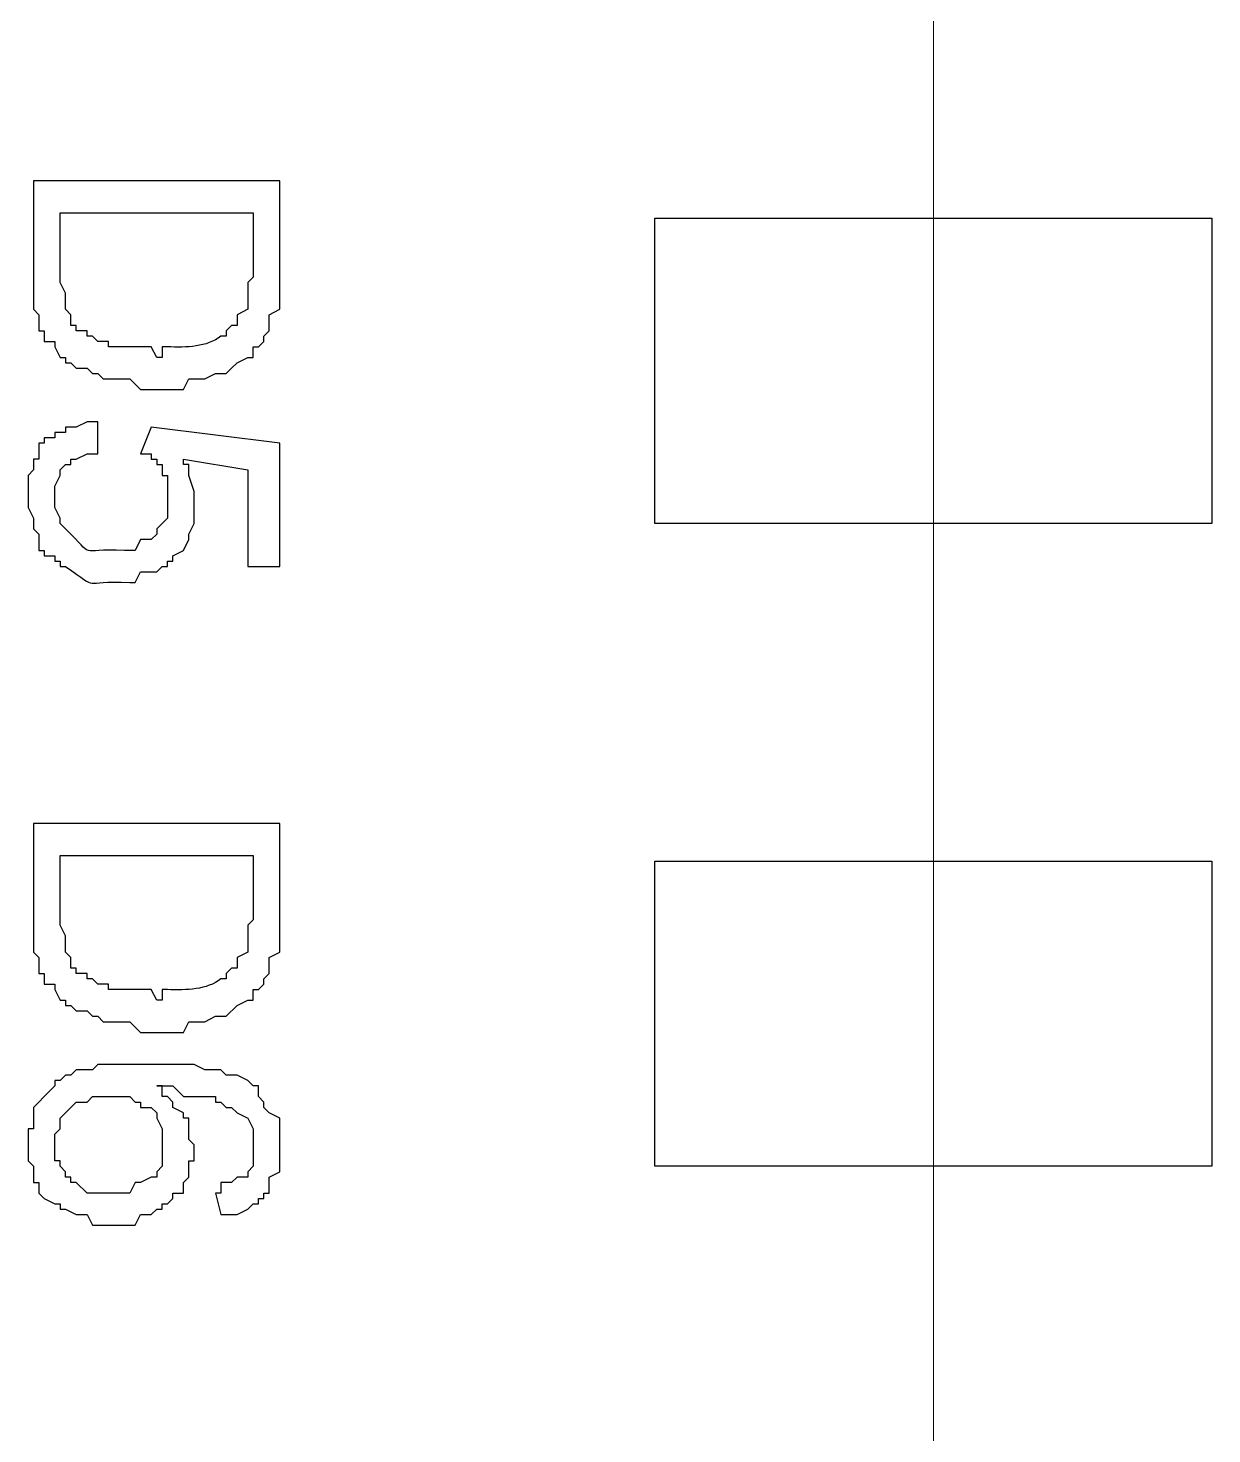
# Model space of a CAD drawing. Header units: millimetres. Extents: x -3 to 153, y 27 to 116.
# Drawn here: x 47.9 to 52.57, y 79.25 to 84.81 of the extents above; entities that cross this region are included whole.
import ezdxf

# ---------------------------------------------------------------- set-up
doc = ezdxf.new("R2010")
doc.units = ezdxf.units.MM
doc.header["$MEASUREMENT"] = 0
doc.layers.add('layer 1', color=7, linetype='Continuous')

msp = doc.modelspace()

# ---------------------------------------------------------------- linework, layer by layer
at = {"layer": 'layer 1', "color": 0, "lineweight": 20}
msp.add_open_spline([(51.4728, 46.6325), (51.4728, 46.6325), (51.4728, 87.2514), (51.4728, 87.2514)], degree=3, dxfattribs=at)
at = {"layer": 'layer 1', "color": 0}
for points, knots in [([(47.9168, 84.2034), (47.9168, 84.2034), (48.8904, 84.2034), (48.8904, 84.2034), (48.8904, 84.2034), (48.8904, 84.2034), (48.8904, 83.8647), (48.8904, 83.8647), (48.8904, 83.8647), (48.8904, 83.8153), (48.8904, 83.7659), (48.8904, 83.7165), (48.8904, 83.7165), (48.8904, 83.7165), (48.8904, 83.6954), (48.8904, 83.6954), (48.8904, 83.6954), (48.8904, 83.6954), (48.8481, 83.6742), (48.8481, 83.6742), (48.8481, 83.6742), (48.8481, 83.6742), (48.8481, 83.6107), (48.8481, 83.6107), (48.8481, 83.6107), (48.8481, 83.6107), (48.8269, 83.5895), (48.8269, 83.5895), (48.8269, 83.5895), (48.8269, 83.5895), (48.8269, 83.5684), (48.8269, 83.5684), (48.8269, 83.5684), (48.8269, 83.5684), (48.8058, 83.5472), (48.8058, 83.5472), (48.8058, 83.5472), (48.8058, 83.5472), (48.7846, 83.5472), (48.7846, 83.5472), (48.7846, 83.5472), (48.7846, 83.5472), (48.7846, 83.5049), (48.7846, 83.5049), (48.7846, 83.5049), (48.7846, 83.5049), (48.7634, 83.5049), (48.7634, 83.5049), (48.7634, 83.5049), (48.7634, 83.5049), (48.7211, 83.4837), (48.7211, 83.4837), (48.7211, 83.4837), (48.7211, 83.4837), (48.6999, 83.4625), (48.6999, 83.4625), (48.6999, 83.4625), (48.6999, 83.4625), (48.6788, 83.4414), (48.6788, 83.4414), (48.6788, 83.4414), (48.6788, 83.4414), (48.6364, 83.4414), (48.6364, 83.4414), (48.6364, 83.4414), (48.6364, 83.4414), (48.5941, 83.4202), (48.5941, 83.4202), (48.5941, 83.4202), (48.5941, 83.4202), (48.5306, 83.4202), (48.5306, 83.4202), (48.5306, 83.4202), (48.5306, 83.4202), (48.5094, 83.3779), (48.5094, 83.3779), (48.5094, 83.3779), (48.5094, 83.3779), (48.3401, 83.3779), (48.3401, 83.3779), (48.3401, 83.3779), (48.3401, 83.3779), (48.2978, 83.4202), (48.2978, 83.4202), (48.2978, 83.4202), (48.2978, 83.4202), (48.1919, 83.4202), (48.1919, 83.4202), (48.1919, 83.4202), (48.1919, 83.4202), (48.1708, 83.4414), (48.1708, 83.4414), (48.1708, 83.4414), (48.1708, 83.4414), (48.1496, 83.4414), (48.1496, 83.4414), (48.1496, 83.4414), (48.1496, 83.4414), (48.1284, 83.4625), (48.1284, 83.4625), (48.1284, 83.4625), (48.1284, 83.4625), (48.0861, 83.4625), (48.0861, 83.4625), (48.0861, 83.4625), (48.0861, 83.4625), (48.0649, 83.4837), (48.0649, 83.4837), (48.0649, 83.4837), (48.0649, 83.4837), (48.0438, 83.4837), (48.0438, 83.4837), (48.0438, 83.4837), (48.0438, 83.4837), (48.0438, 83.5049), (48.0438, 83.5049), (48.0438, 83.5049), (48.0438, 83.5049), (48.0226, 83.5049), (48.0226, 83.5049), (48.0226, 83.5049), (48.0226, 83.5049), (48.0014, 83.5472), (48.0014, 83.5472), (48.0014, 83.5472), (48.0014, 83.5472), (48.0014, 83.5684), (48.0014, 83.5684), (48.0014, 83.5684), (48.0014, 83.5684), (47.9591, 83.5684), (47.9591, 83.5684), (47.9591, 83.5684), (47.9591, 83.5684), (47.9591, 83.6107), (47.9591, 83.6107), (47.9591, 83.6107), (47.9591, 83.6107), (47.9379, 83.6107), (47.9379, 83.6107), (47.9379, 83.6107), (47.9379, 83.6107), (47.9379, 83.6742), (47.9379, 83.6742), (47.9379, 83.6742), (47.9379, 83.6742), (47.9168, 83.6954), (47.9168, 83.6954), (47.9168, 83.6954), (47.9168, 83.6954), (47.9168, 83.8435), (47.9168, 83.8435), (47.9168, 83.8435), (47.9168, 83.8435), (47.9168, 84.2034), (47.9168, 84.2034)], [0, 0, 0, 0, 0.025, 0.025, 0.025, 0.025, 0.05, 0.05, 0.05, 0.05, 0.075, 0.075, 0.075, 0.075, 0.1, 0.1, 0.1, 0.1, 0.125, 0.125, 0.125, 0.125, 0.15, 0.15, 0.15, 0.15, 0.175, 0.175, 0.175, 0.175, 0.2, 0.2, 0.2, 0.2, 0.225, 0.225, 0.225, 0.225, 0.25, 0.25, 0.25, 0.25, 0.275, 0.275, 0.275, 0.275, 0.3, 0.3, 0.3, 0.3, 0.325, 0.325, 0.325, 0.325, 0.35, 0.35, 0.35, 0.35, 0.375, 0.375, 0.375, 0.375, 0.4, 0.4, 0.4, 0.4, 0.425, 0.425, 0.425, 0.425, 0.45, 0.45, 0.45, 0.45, 0.475, 0.475, 0.475, 0.475, 0.5, 0.5, 0.5, 0.5, 0.525, 0.525, 0.525, 0.525, 0.55, 0.55, 0.55, 0.55, 0.575, 0.575, 0.575, 0.575, 0.6, 0.6, 0.6, 0.6, 0.625, 0.625, 0.625, 0.625, 0.65, 0.65, 0.65, 0.65, 0.675, 0.675, 0.675, 0.675, 0.7, 0.7, 0.7, 0.7, 0.725, 0.725, 0.725, 0.725, 0.75, 0.75, 0.75, 0.75, 0.775, 0.775, 0.775, 0.775, 0.8, 0.8, 0.8, 0.8, 0.825, 0.825, 0.825, 0.825, 0.85, 0.85, 0.85, 0.85, 0.875, 0.875, 0.875, 0.875, 0.9, 0.9, 0.9, 0.9, 0.925, 0.925, 0.925, 0.925, 0.95, 0.95, 0.95, 0.95, 1, 1, 1, 1]), ([(48.0226, 84.0764), (48.0226, 84.0764), (48.0226, 83.8012), (48.0226, 83.8012), (48.0226, 83.8012), (48.0226, 83.8012), (48.0438, 83.7589), (48.0438, 83.7589), (48.0438, 83.7589), (48.0438, 83.7589), (48.0438, 83.6954), (48.0438, 83.6954), (48.0438, 83.6954), (48.0438, 83.6954), (48.0649, 83.6742), (48.0649, 83.6742), (48.0649, 83.6742), (48.0649, 83.6742), (48.0649, 83.6319), (48.0649, 83.6319), (48.0649, 83.6319), (48.0649, 83.6319), (48.0861, 83.6319), (48.0861, 83.6319), (48.0861, 83.6319), (48.0861, 83.6319), (48.0861, 83.6107), (48.0861, 83.6107), (48.0861, 83.6107), (48.0861, 83.6107), (48.1284, 83.6107), (48.1284, 83.6107), (48.1284, 83.6107), (48.1284, 83.6107), (48.1284, 83.5895), (48.1284, 83.5895), (48.1284, 83.5895), (48.1284, 83.5895), (48.1496, 83.5895), (48.1496, 83.5895), (48.1496, 83.5895), (48.1496, 83.5895), (48.1708, 83.5684), (48.1708, 83.5684), (48.1708, 83.5684), (48.1708, 83.5684), (48.2131, 83.5684), (48.2131, 83.5684), (48.2131, 83.5684), (48.2131, 83.5684), (48.2131, 83.5472), (48.2131, 83.5472), (48.2131, 83.5472), (48.2131, 83.5472), (48.3824, 83.5472), (48.3824, 83.5472), (48.3824, 83.5472), (48.3824, 83.5472), (48.4036, 83.5049), (48.4036, 83.5049), (48.4036, 83.5049), (48.4036, 83.5049), (48.4248, 83.5049), (48.4248, 83.5049), (48.4248, 83.5049), (48.4248, 83.5049), (48.4248, 83.5472), (48.4248, 83.5472), (48.4248, 83.5472), (48.4248, 83.5472), (48.4459, 83.5472), (48.4459, 83.5472), (48.4459, 83.5472), (48.5221, 83.5444), (48.6012, 83.5454), (48.6576, 83.5895), (48.6576, 83.5895), (48.6576, 83.5895), (48.6788, 83.5895), (48.6788, 83.5895), (48.6788, 83.5895), (48.6788, 83.5895), (48.6788, 83.6107), (48.6788, 83.6107), (48.6788, 83.6107), (48.6788, 83.6107), (48.6999, 83.6319), (48.6999, 83.6319), (48.6999, 83.6319), (48.6999, 83.6319), (48.7211, 83.6319), (48.7211, 83.6319), (48.7211, 83.6319), (48.7211, 83.6319), (48.7211, 83.6742), (48.7211, 83.6742), (48.7211, 83.6742), (48.7211, 83.6742), (48.7634, 83.6954), (48.7634, 83.6954), (48.7634, 83.6954), (48.7634, 83.6954), (48.7634, 83.8012), (48.7634, 83.8012), (48.7634, 83.8012), (48.7634, 83.8012), (48.7846, 83.8224), (48.7846, 83.8224), (48.7846, 83.8224), (48.7846, 83.8224), (48.7846, 84.0764), (48.7846, 84.0764), (48.7846, 84.0764), (48.7846, 84.0764), (48.0226, 84.0764), (48.0226, 84.0764)], [0, 0, 0, 0, 0.033333, 0.033333, 0.033333, 0.033333, 0.066667, 0.066667, 0.066667, 0.066667, 0.1, 0.1, 0.1, 0.1, 0.133333, 0.133333, 0.133333, 0.133333, 0.166667, 0.166667, 0.166667, 0.166667, 0.2, 0.2, 0.2, 0.2, 0.233333, 0.233333, 0.233333, 0.233333, 0.266667, 0.266667, 0.266667, 0.266667, 0.3, 0.3, 0.3, 0.3, 0.333333, 0.333333, 0.333333, 0.333333, 0.366667, 0.366667, 0.366667, 0.366667, 0.4, 0.4, 0.4, 0.4, 0.433333, 0.433333, 0.433333, 0.433333, 0.466667, 0.466667, 0.466667, 0.466667, 0.5, 0.5, 0.5, 0.5, 0.533333, 0.533333, 0.533333, 0.533333, 0.566667, 0.566667, 0.566667, 0.566667, 0.6, 0.6, 0.6, 0.6, 0.633333, 0.633333, 0.633333, 0.633333, 0.666667, 0.666667, 0.666667, 0.666667, 0.7, 0.7, 0.7, 0.7, 0.733333, 0.733333, 0.733333, 0.733333, 0.766667, 0.766667, 0.766667, 0.766667, 0.8, 0.8, 0.8, 0.8, 0.833333, 0.833333, 0.833333, 0.833333, 0.866667, 0.866667, 0.866667, 0.866667, 0.9, 0.9, 0.9, 0.9, 0.933333, 0.933333, 0.933333, 0.933333, 1, 1, 1, 1]), ([(50.3721, 84.0552), (50.3721, 84.0552), (50.3721, 82.8487), (50.3721, 82.8487), (50.3721, 82.8487), (50.3721, 82.8487), (52.5734, 82.8487), (52.5734, 82.8487), (52.5734, 82.8487), (52.5734, 82.8487), (52.5734, 84.0552), (52.5734, 84.0552), (52.5734, 84.0552), (52.5734, 84.0552), (50.3721, 84.0552), (50.3721, 84.0552)], [0, 0, 0, 0, 0.2, 0.2, 0.2, 0.2, 0.4, 0.4, 0.4, 0.4, 0.6, 0.6, 0.6, 0.6, 1, 1, 1, 1]), ([(48.1708, 83.2509), (48.1708, 83.2509), (48.1708, 83.1239), (48.1708, 83.1239), (48.1708, 83.1239), (48.1708, 83.1239), (48.1284, 83.1239), (48.1284, 83.1239), (48.1284, 83.1239), (48.1284, 83.1239), (48.0861, 83.1027), (48.0861, 83.1027), (48.0861, 83.1027), (48.0861, 83.1027), (48.0649, 83.1027), (48.0649, 83.1027), (48.0649, 83.1027), (48.0649, 83.1027), (48.0649, 83.0815), (48.0649, 83.0815), (48.0649, 83.0815), (48.0649, 83.0815), (48.0438, 83.0815), (48.0438, 83.0815), (48.0438, 83.0815), (48.0438, 83.0815), (48.0226, 83.0604), (48.0226, 83.0604), (48.0226, 83.0604), (48.0226, 83.0604), (48.0226, 83.0392), (48.0226, 83.0392), (48.0226, 83.0392), (48.0226, 83.0392), (48.0014, 82.9969), (48.0014, 82.9969), (48.0014, 82.9969), (48.0014, 82.9969), (48.0014, 82.9122), (48.0014, 82.9122), (48.0014, 82.9122), (48.0014, 82.9122), (48.0226, 82.8699), (48.0226, 82.8699), (48.0226, 82.8699), (48.0226, 82.8699), (48.0226, 82.8487), (48.0226, 82.8487), (48.0226, 82.8487), (48.0226, 82.8487), (48.0438, 82.8275), (48.0438, 82.8275), (48.0438, 82.8275), (48.1672, 82.7065), (48.0822, 82.7503), (48.2766, 82.7429), (48.2766, 82.7429), (48.2766, 82.7429), (48.3189, 82.7429), (48.3189, 82.7429), (48.3189, 82.7429), (48.3189, 82.7429), (48.3401, 82.7852), (48.3401, 82.7852), (48.3401, 82.7852), (48.3401, 82.7852), (48.3824, 82.7852), (48.3824, 82.7852), (48.3824, 82.7852), (48.3824, 82.7852), (48.4036, 82.8064), (48.4036, 82.8064), (48.4036, 82.8064), (48.4036, 82.8064), (48.4036, 82.8275), (48.4036, 82.8275), (48.4036, 82.8275), (48.4036, 82.8275), (48.4459, 82.8699), (48.4459, 82.8699), (48.4459, 82.8699), (48.4459, 82.8699), (48.4459, 83.0392), (48.4459, 83.0392), (48.4459, 83.0392), (48.4459, 83.0392), (48.4248, 83.0392), (48.4248, 83.0392), (48.4248, 83.0392), (48.4248, 83.0392), (48.4248, 83.0815), (48.4248, 83.0815), (48.4248, 83.0815), (48.4248, 83.0815), (48.4036, 83.0815), (48.4036, 83.0815), (48.4036, 83.0815), (48.4036, 83.0815), (48.4036, 83.1027), (48.4036, 83.1027), (48.4036, 83.1027), (48.4036, 83.1027), (48.3824, 83.1027), (48.3824, 83.1027), (48.3824, 83.1027), (48.3824, 83.1027), (48.3824, 83.1239), (48.3824, 83.1239), (48.3824, 83.1239), (48.3824, 83.1239), (48.3401, 83.1239), (48.3401, 83.1239), (48.3401, 83.1239), (48.3401, 83.1239), (48.3824, 83.2297), (48.3824, 83.2297), (48.3824, 83.2297), (48.3824, 83.2297), (48.8904, 83.1662), (48.8904, 83.1662), (48.8904, 83.1662), (48.8904, 83.1662), (48.8904, 82.6794), (48.8904, 82.6794), (48.8904, 82.6794), (48.8904, 82.6794), (48.7634, 82.6794), (48.7634, 82.6794), (48.7634, 82.6794), (48.7634, 82.6794), (48.7634, 83.0604), (48.7634, 83.0604), (48.7634, 83.0604), (48.7634, 83.0604), (48.5094, 83.1027), (48.5094, 83.1027), (48.5094, 83.1027), (48.5094, 83.1027), (48.5094, 83.0815), (48.5094, 83.0815), (48.5094, 83.0815), (48.5094, 83.0815), (48.5306, 83.0815), (48.5306, 83.0815), (48.5306, 83.0815), (48.5306, 83.0815), (48.5306, 83.0392), (48.5306, 83.0392), (48.5306, 83.0392), (48.5306, 83.0392), (48.5518, 82.9757), (48.5518, 82.9757), (48.5518, 82.9757), (48.5518, 82.9757), (48.5518, 82.8487), (48.5518, 82.8487), (48.5518, 82.8487), (48.5518, 82.8487), (48.5306, 82.8064), (48.5306, 82.8064), (48.5306, 82.8064), (48.5306, 82.8064), (48.5306, 82.7852), (48.5306, 82.7852), (48.5306, 82.7852), (48.5306, 82.7852), (48.5094, 82.7429), (48.5094, 82.7429), (48.5094, 82.7429), (48.5094, 82.7429), (48.4671, 82.7217), (48.4671, 82.7217), (48.4671, 82.7217), (48.4671, 82.7217), (48.4671, 82.7005), (48.4671, 82.7005), (48.4671, 82.7005), (48.4671, 82.7005), (48.4459, 82.7005), (48.4459, 82.7005), (48.4459, 82.7005), (48.4459, 82.7005), (48.4459, 82.6794), (48.4459, 82.6794), (48.4459, 82.6794), (48.4459, 82.6794), (48.4248, 82.6794), (48.4248, 82.6794), (48.4248, 82.6794), (48.4248, 82.6794), (48.4036, 82.6582), (48.4036, 82.6582), (48.4036, 82.6582), (48.4036, 82.6582), (48.3401, 82.6582), (48.3401, 82.6582), (48.3401, 82.6582), (48.3401, 82.6582), (48.3189, 82.6159), (48.3189, 82.6159), (48.3189, 82.6159), (48.3189, 82.6159), (48.2978, 82.6159), (48.2978, 82.6159), (48.2978, 82.6159), (48.0925, 82.6254), (48.1891, 82.5771), (48.0438, 82.6794), (48.0438, 82.6794), (48.0438, 82.6794), (48.0226, 82.6794), (48.0226, 82.6794), (48.0226, 82.6794), (48.0226, 82.6794), (48.0226, 82.7005), (48.0226, 82.7005), (48.0226, 82.7005), (48.0226, 82.7005), (48.0014, 82.7005), (48.0014, 82.7005), (48.0014, 82.7005), (48.0014, 82.7005), (48.0014, 82.7217), (48.0014, 82.7217), (48.0014, 82.7217), (48.0014, 82.7217), (47.9591, 82.7217), (47.9591, 82.7217), (47.9591, 82.7217), (47.9591, 82.7217), (47.9591, 82.7429), (47.9591, 82.7429), (47.9591, 82.7429), (47.9591, 82.7429), (47.9379, 82.7429), (47.9379, 82.7429), (47.9379, 82.7429), (47.9379, 82.7429), (47.9379, 82.8064), (47.9379, 82.8064), (47.9379, 82.8064), (47.9379, 82.8064), (47.9168, 82.8275), (47.9168, 82.8275), (47.9168, 82.8275), (47.9168, 82.8275), (47.9168, 82.8699), (47.9168, 82.8699), (47.9168, 82.8699), (47.9168, 82.8699), (47.8956, 82.9122), (47.8956, 82.9122), (47.8956, 82.9122), (47.8956, 82.9122), (47.8956, 83.0392), (47.8956, 83.0392), (47.8956, 83.0392), (47.8956, 83.0392), (47.9168, 83.0604), (47.9168, 83.0604), (47.9168, 83.0604), (47.9168, 83.0604), (47.9168, 83.1027), (47.9168, 83.1027), (47.9168, 83.1027), (47.9168, 83.1027), (47.9379, 83.1027), (47.9379, 83.1027), (47.9379, 83.1027), (47.9379, 83.1027), (47.9379, 83.1662), (47.9379, 83.1662), (47.9379, 83.1662), (47.9379, 83.1662), (47.9591, 83.1662), (47.9591, 83.1662), (47.9591, 83.1662), (47.9591, 83.1662), (47.9591, 83.1874), (47.9591, 83.1874), (47.9591, 83.1874), (47.9591, 83.1874), (48.0014, 83.1874), (48.0014, 83.1874), (48.0014, 83.1874), (48.0014, 83.1874), (48.0014, 83.2085), (48.0014, 83.2085), (48.0014, 83.2085), (48.0014, 83.2085), (48.0438, 83.2085), (48.0438, 83.2085), (48.0438, 83.2085), (48.0438, 83.2085), (48.0438, 83.2297), (48.0438, 83.2297), (48.0438, 83.2297), (48.0438, 83.2297), (48.0861, 83.2297), (48.0861, 83.2297), (48.0861, 83.2297), (48.0861, 83.2297), (48.1284, 83.2509), (48.1284, 83.2509), (48.1284, 83.2509), (48.1284, 83.2509), (48.1708, 83.2509), (48.1708, 83.2509)], [0, 0, 0, 0, 0.012821, 0.012821, 0.012821, 0.012821, 0.025641, 0.025641, 0.025641, 0.025641, 0.038462, 0.038462, 0.038462, 0.038462, 0.051282, 0.051282, 0.051282, 0.051282, 0.064103, 0.064103, 0.064103, 0.064103, 0.076923, 0.076923, 0.076923, 0.076923, 0.089744, 0.089744, 0.089744, 0.089744, 0.102564, 0.102564, 0.102564, 0.102564, 0.115385, 0.115385, 0.115385, 0.115385, 0.128205, 0.128205, 0.128205, 0.128205, 0.141026, 0.141026, 0.141026, 0.141026, 0.153846, 0.153846, 0.153846, 0.153846, 0.166667, 0.166667, 0.166667, 0.166667, 0.179487, 0.179487, 0.179487, 0.179487, 0.192308, 0.192308, 0.192308, 0.192308, 0.205128, 0.205128, 0.205128, 0.205128, 0.217949, 0.217949, 0.217949, 0.217949, 0.230769, 0.230769, 0.230769, 0.230769, 0.24359, 0.24359, 0.24359, 0.24359, 0.25641, 0.25641, 0.25641, 0.25641, 0.269231, 0.269231, 0.269231, 0.269231, 0.282051, 0.282051, 0.282051, 0.282051, 0.294872, 0.294872, 0.294872, 0.294872, 0.307692, 0.307692, 0.307692, 0.307692, 0.320513, 0.320513, 0.320513, 0.320513, 0.333333, 0.333333, 0.333333, 0.333333, 0.346154, 0.346154, 0.346154, 0.346154, 0.358974, 0.358974, 0.358974, 0.358974, 0.371795, 0.371795, 0.371795, 0.371795, 0.384615, 0.384615, 0.384615, 0.384615, 0.397436, 0.397436, 0.397436, 0.397436, 0.410256, 0.410256, 0.410256, 0.410256, 0.423077, 0.423077, 0.423077, 0.423077, 0.435897, 0.435897, 0.435897, 0.435897, 0.448718, 0.448718, 0.448718, 0.448718, 0.461538, 0.461538, 0.461538, 0.461538, 0.474359, 0.474359, 0.474359, 0.474359, 0.487179, 0.487179, 0.487179, 0.487179, 0.5, 0.5, 0.5, 0.5, 0.512821, 0.512821, 0.512821, 0.512821, 0.525641, 0.525641, 0.525641, 0.525641, 0.538462, 0.538462, 0.538462, 0.538462, 0.551282, 0.551282, 0.551282, 0.551282, 0.564103, 0.564103, 0.564103, 0.564103, 0.576923, 0.576923, 0.576923, 0.576923, 0.589744, 0.589744, 0.589744, 0.589744, 0.602564, 0.602564, 0.602564, 0.602564, 0.615385, 0.615385, 0.615385, 0.615385, 0.628205, 0.628205, 0.628205, 0.628205, 0.641026, 0.641026, 0.641026, 0.641026, 0.653846, 0.653846, 0.653846, 0.653846, 0.666667, 0.666667, 0.666667, 0.666667, 0.679487, 0.679487, 0.679487, 0.679487, 0.692308, 0.692308, 0.692308, 0.692308, 0.705128, 0.705128, 0.705128, 0.705128, 0.717949, 0.717949, 0.717949, 0.717949, 0.730769, 0.730769, 0.730769, 0.730769, 0.74359, 0.74359, 0.74359, 0.74359, 0.75641, 0.75641, 0.75641, 0.75641, 0.769231, 0.769231, 0.769231, 0.769231, 0.782051, 0.782051, 0.782051, 0.782051, 0.794872, 0.794872, 0.794872, 0.794872, 0.807692, 0.807692, 0.807692, 0.807692, 0.820513, 0.820513, 0.820513, 0.820513, 0.833333, 0.833333, 0.833333, 0.833333, 0.846154, 0.846154, 0.846154, 0.846154, 0.858974, 0.858974, 0.858974, 0.858974, 0.871795, 0.871795, 0.871795, 0.871795, 0.884615, 0.884615, 0.884615, 0.884615, 0.897436, 0.897436, 0.897436, 0.897436, 0.910256, 0.910256, 0.910256, 0.910256, 0.923077, 0.923077, 0.923077, 0.923077, 0.935897, 0.935897, 0.935897, 0.935897, 0.948718, 0.948718, 0.948718, 0.948718, 0.961538, 0.961538, 0.961538, 0.961538, 0.974359, 0.974359, 0.974359, 0.974359, 1, 1, 1, 1]), ([(47.9168, 81.6634), (47.9168, 81.6634), (48.8904, 81.6634), (48.8904, 81.6634), (48.8904, 81.6634), (48.8904, 81.6634), (48.8904, 81.3247), (48.8904, 81.3247), (48.8904, 81.3247), (48.8904, 81.2753), (48.8904, 81.2259), (48.8904, 81.1765), (48.8904, 81.1765), (48.8904, 81.1765), (48.8904, 81.1554), (48.8904, 81.1554), (48.8904, 81.1554), (48.8904, 81.1554), (48.8481, 81.1342), (48.8481, 81.1342), (48.8481, 81.1342), (48.8481, 81.1342), (48.8481, 81.0707), (48.8481, 81.0707), (48.8481, 81.0707), (48.8481, 81.0707), (48.8269, 81.0495), (48.8269, 81.0495), (48.8269, 81.0495), (48.8269, 81.0495), (48.8269, 81.0284), (48.8269, 81.0284), (48.8269, 81.0284), (48.8269, 81.0284), (48.8058, 81.0072), (48.8058, 81.0072), (48.8058, 81.0072), (48.8058, 81.0072), (48.7846, 81.0072), (48.7846, 81.0072), (48.7846, 81.0072), (48.7846, 81.0072), (48.7846, 80.9649), (48.7846, 80.9649), (48.7846, 80.9649), (48.7846, 80.9649), (48.7634, 80.9649), (48.7634, 80.9649), (48.7634, 80.9649), (48.7634, 80.9649), (48.7211, 80.9437), (48.7211, 80.9437), (48.7211, 80.9437), (48.7211, 80.9437), (48.6788, 80.9014), (48.6788, 80.9014), (48.6788, 80.9014), (48.6788, 80.9014), (48.6364, 80.9014), (48.6364, 80.9014), (48.6364, 80.9014), (48.6364, 80.9014), (48.5941, 80.8802), (48.5941, 80.8802), (48.5941, 80.8802), (48.5941, 80.8802), (48.5306, 80.8802), (48.5306, 80.8802), (48.5306, 80.8802), (48.5306, 80.8802), (48.5094, 80.8379), (48.5094, 80.8379), (48.5094, 80.8379), (48.5094, 80.8379), (48.3401, 80.8379), (48.3401, 80.8379), (48.3401, 80.8379), (48.3401, 80.8379), (48.2978, 80.8802), (48.2978, 80.8802), (48.2978, 80.8802), (48.2978, 80.8802), (48.1919, 80.8802), (48.1919, 80.8802), (48.1919, 80.8802), (48.1919, 80.8802), (48.1708, 80.9014), (48.1708, 80.9014), (48.1708, 80.9014), (48.1708, 80.9014), (48.1496, 80.9014), (48.1496, 80.9014), (48.1496, 80.9014), (48.1496, 80.9014), (48.1284, 80.9225), (48.1284, 80.9225), (48.1284, 80.9225), (48.1284, 80.9225), (48.0861, 80.9225), (48.0861, 80.9225), (48.0861, 80.9225), (48.0861, 80.9225), (48.0649, 80.9437), (48.0649, 80.9437), (48.0649, 80.9437), (48.0649, 80.9437), (48.0438, 80.9437), (48.0438, 80.9437), (48.0438, 80.9437), (48.0438, 80.9437), (48.0438, 80.9649), (48.0438, 80.9649), (48.0438, 80.9649), (48.0438, 80.9649), (48.0226, 80.9649), (48.0226, 80.9649), (48.0226, 80.9649), (48.0226, 80.9649), (48.0014, 81.0072), (48.0014, 81.0072), (48.0014, 81.0072), (48.0014, 81.0072), (48.0014, 81.0284), (48.0014, 81.0284), (48.0014, 81.0284), (48.0014, 81.0284), (47.9591, 81.0284), (47.9591, 81.0284), (47.9591, 81.0284), (47.9591, 81.0284), (47.9591, 81.0707), (47.9591, 81.0707), (47.9591, 81.0707), (47.9591, 81.0707), (47.9379, 81.0707), (47.9379, 81.0707), (47.9379, 81.0707), (47.9379, 81.0707), (47.9379, 81.1342), (47.9379, 81.1342), (47.9379, 81.1342), (47.9379, 81.1342), (47.9168, 81.1554), (47.9168, 81.1554), (47.9168, 81.1554), (47.9168, 81.1554), (47.9168, 81.3035), (47.9168, 81.3035), (47.9168, 81.3035), (47.9168, 81.3035), (47.9168, 81.6634), (47.9168, 81.6634)], [0, 0, 0, 0, 0.025641, 0.025641, 0.025641, 0.025641, 0.051282, 0.051282, 0.051282, 0.051282, 0.076923, 0.076923, 0.076923, 0.076923, 0.102564, 0.102564, 0.102564, 0.102564, 0.128205, 0.128205, 0.128205, 0.128205, 0.153846, 0.153846, 0.153846, 0.153846, 0.179487, 0.179487, 0.179487, 0.179487, 0.205128, 0.205128, 0.205128, 0.205128, 0.230769, 0.230769, 0.230769, 0.230769, 0.25641, 0.25641, 0.25641, 0.25641, 0.282051, 0.282051, 0.282051, 0.282051, 0.307692, 0.307692, 0.307692, 0.307692, 0.333333, 0.333333, 0.333333, 0.333333, 0.358974, 0.358974, 0.358974, 0.358974, 0.384615, 0.384615, 0.384615, 0.384615, 0.410256, 0.410256, 0.410256, 0.410256, 0.435897, 0.435897, 0.435897, 0.435897, 0.461538, 0.461538, 0.461538, 0.461538, 0.487179, 0.487179, 0.487179, 0.487179, 0.512821, 0.512821, 0.512821, 0.512821, 0.538462, 0.538462, 0.538462, 0.538462, 0.564103, 0.564103, 0.564103, 0.564103, 0.589744, 0.589744, 0.589744, 0.589744, 0.615385, 0.615385, 0.615385, 0.615385, 0.641026, 0.641026, 0.641026, 0.641026, 0.666667, 0.666667, 0.666667, 0.666667, 0.692308, 0.692308, 0.692308, 0.692308, 0.717949, 0.717949, 0.717949, 0.717949, 0.74359, 0.74359, 0.74359, 0.74359, 0.769231, 0.769231, 0.769231, 0.769231, 0.794872, 0.794872, 0.794872, 0.794872, 0.820513, 0.820513, 0.820513, 0.820513, 0.846154, 0.846154, 0.846154, 0.846154, 0.871795, 0.871795, 0.871795, 0.871795, 0.897436, 0.897436, 0.897436, 0.897436, 0.923077, 0.923077, 0.923077, 0.923077, 0.948718, 0.948718, 0.948718, 0.948718, 1, 1, 1, 1]), ([(48.0226, 81.5364), (48.0226, 81.5364), (48.0226, 81.2612), (48.0226, 81.2612), (48.0226, 81.2612), (48.0226, 81.2612), (48.0438, 81.2189), (48.0438, 81.2189), (48.0438, 81.2189), (48.0438, 81.2189), (48.0438, 81.1554), (48.0438, 81.1554), (48.0438, 81.1554), (48.0438, 81.1554), (48.0649, 81.1342), (48.0649, 81.1342), (48.0649, 81.1342), (48.0649, 81.1342), (48.0649, 81.0919), (48.0649, 81.0919), (48.0649, 81.0919), (48.0649, 81.0919), (48.0861, 81.0919), (48.0861, 81.0919), (48.0861, 81.0919), (48.0861, 81.0919), (48.0861, 81.0707), (48.0861, 81.0707), (48.0861, 81.0707), (48.0861, 81.0707), (48.1284, 81.0707), (48.1284, 81.0707), (48.1284, 81.0707), (48.1284, 81.0707), (48.1284, 81.0495), (48.1284, 81.0495), (48.1284, 81.0495), (48.1284, 81.0495), (48.1496, 81.0495), (48.1496, 81.0495), (48.1496, 81.0495), (48.1496, 81.0495), (48.1708, 81.0284), (48.1708, 81.0284), (48.1708, 81.0284), (48.1708, 81.0284), (48.2131, 81.0284), (48.2131, 81.0284), (48.2131, 81.0284), (48.2131, 81.0284), (48.2131, 81.0072), (48.2131, 81.0072), (48.2131, 81.0072), (48.2131, 81.0072), (48.3824, 81.0072), (48.3824, 81.0072), (48.3824, 81.0072), (48.3824, 81.0072), (48.4036, 80.9649), (48.4036, 80.9649), (48.4036, 80.9649), (48.4036, 80.9649), (48.4248, 80.9649), (48.4248, 80.9649), (48.4248, 80.9649), (48.4248, 80.9649), (48.4248, 81.0072), (48.4248, 81.0072), (48.4248, 81.0072), (48.4248, 81.0072), (48.4459, 81.0072), (48.4459, 81.0072), (48.4459, 81.0072), (48.5221, 81.0044), (48.6012, 81.0054), (48.6576, 81.0495), (48.6576, 81.0495), (48.6576, 81.0495), (48.6788, 81.0495), (48.6788, 81.0495), (48.6788, 81.0495), (48.6788, 81.0495), (48.6788, 81.0707), (48.6788, 81.0707), (48.6788, 81.0707), (48.6788, 81.0707), (48.6999, 81.0919), (48.6999, 81.0919), (48.6999, 81.0919), (48.6999, 81.0919), (48.7211, 81.0919), (48.7211, 81.0919), (48.7211, 81.0919), (48.7211, 81.0919), (48.7211, 81.1342), (48.7211, 81.1342), (48.7211, 81.1342), (48.7211, 81.1342), (48.7634, 81.1554), (48.7634, 81.1554), (48.7634, 81.1554), (48.7634, 81.1554), (48.7634, 81.2612), (48.7634, 81.2612), (48.7634, 81.2612), (48.7634, 81.2612), (48.7846, 81.2824), (48.7846, 81.2824), (48.7846, 81.2824), (48.7846, 81.2824), (48.7846, 81.5364), (48.7846, 81.5364), (48.7846, 81.5364), (48.7846, 81.5364), (48.0226, 81.5364), (48.0226, 81.5364)], [0, 0, 0, 0, 0.033333, 0.033333, 0.033333, 0.033333, 0.066667, 0.066667, 0.066667, 0.066667, 0.1, 0.1, 0.1, 0.1, 0.133333, 0.133333, 0.133333, 0.133333, 0.166667, 0.166667, 0.166667, 0.166667, 0.2, 0.2, 0.2, 0.2, 0.233333, 0.233333, 0.233333, 0.233333, 0.266667, 0.266667, 0.266667, 0.266667, 0.3, 0.3, 0.3, 0.3, 0.333333, 0.333333, 0.333333, 0.333333, 0.366667, 0.366667, 0.366667, 0.366667, 0.4, 0.4, 0.4, 0.4, 0.433333, 0.433333, 0.433333, 0.433333, 0.466667, 0.466667, 0.466667, 0.466667, 0.5, 0.5, 0.5, 0.5, 0.533333, 0.533333, 0.533333, 0.533333, 0.566667, 0.566667, 0.566667, 0.566667, 0.6, 0.6, 0.6, 0.6, 0.633333, 0.633333, 0.633333, 0.633333, 0.666667, 0.666667, 0.666667, 0.666667, 0.7, 0.7, 0.7, 0.7, 0.733333, 0.733333, 0.733333, 0.733333, 0.766667, 0.766667, 0.766667, 0.766667, 0.8, 0.8, 0.8, 0.8, 0.833333, 0.833333, 0.833333, 0.833333, 0.866667, 0.866667, 0.866667, 0.866667, 0.9, 0.9, 0.9, 0.9, 0.933333, 0.933333, 0.933333, 0.933333, 1, 1, 1, 1]), ([(50.3721, 81.5152), (50.3721, 81.5152), (50.3721, 80.3087), (50.3721, 80.3087), (50.3721, 80.3087), (50.3721, 80.3087), (52.5734, 80.3087), (52.5734, 80.3087), (52.5734, 80.3087), (52.5734, 80.3087), (52.5734, 81.5152), (52.5734, 81.5152), (52.5734, 81.5152), (52.5734, 81.5152), (50.3721, 81.5152), (50.3721, 81.5152)], [0, 0, 0, 0, 0.2, 0.2, 0.2, 0.2, 0.4, 0.4, 0.4, 0.4, 0.6, 0.6, 0.6, 0.6, 1, 1, 1, 1]), ([(48.6576, 80.1182), (48.6576, 80.1182), (48.6364, 80.2029), (48.6364, 80.2029), (48.6364, 80.2029), (48.6364, 80.2029), (48.6576, 80.2029), (48.6576, 80.2029), (48.6576, 80.2029), (48.6576, 80.2029), (48.6576, 80.2452), (48.6576, 80.2452), (48.6576, 80.2452), (48.6576, 80.2452), (48.6999, 80.2452), (48.6999, 80.2452), (48.6999, 80.2452), (48.6999, 80.2452), (48.7211, 80.2664), (48.7211, 80.2664), (48.7211, 80.2664), (48.7211, 80.2664), (48.7634, 80.2664), (48.7634, 80.2664), (48.7634, 80.2664), (48.7634, 80.2664), (48.7634, 80.2875), (48.7634, 80.2875), (48.7634, 80.2875), (48.7634, 80.2875), (48.7846, 80.3087), (48.7846, 80.3087), (48.7846, 80.3087), (48.7846, 80.3087), (48.7846, 80.4569), (48.7846, 80.4569), (48.7846, 80.4569), (48.7846, 80.4569), (48.7634, 80.4992), (48.7634, 80.4992), (48.7634, 80.4992), (48.7634, 80.4992), (48.7211, 80.5204), (48.7211, 80.5204), (48.7211, 80.5204), (48.7211, 80.5204), (48.6999, 80.5415), (48.6999, 80.5415), (48.6999, 80.5415), (48.6999, 80.5415), (48.6788, 80.5415), (48.6788, 80.5415), (48.6788, 80.5415), (48.6788, 80.5415), (48.6576, 80.5627), (48.6576, 80.5627), (48.6576, 80.5627), (48.6576, 80.5627), (48.6364, 80.5627), (48.6364, 80.5627), (48.6364, 80.5627), (48.6364, 80.5627), (48.6364, 80.5839), (48.6364, 80.5839), (48.6364, 80.5839), (48.6364, 80.5839), (48.5094, 80.5839), (48.5094, 80.5839), (48.5094, 80.5839), (48.5094, 80.5839), (48.4671, 80.6262), (48.4671, 80.6262), (48.4671, 80.6262), (48.4671, 80.6262), (48.4036, 80.6262), (48.4036, 80.6262), (48.4036, 80.6262), (48.4036, 80.6262), (48.4248, 80.6262), (48.4248, 80.6262), (48.4248, 80.6262), (48.4248, 80.6262), (48.4248, 80.5839), (48.4248, 80.5839), (48.4248, 80.5839), (48.4248, 80.5839), (48.4459, 80.5839), (48.4459, 80.5839), (48.4459, 80.5839), (48.4459, 80.5839), (48.4671, 80.5627), (48.4671, 80.5627), (48.4671, 80.5627), (48.4671, 80.5627), (48.4671, 80.5415), (48.4671, 80.5415), (48.4671, 80.5415), (48.4671, 80.5415), (48.5094, 80.5204), (48.5094, 80.5204), (48.5094, 80.5204), (48.5094, 80.5204), (48.5094, 80.4992), (48.5094, 80.4992), (48.5094, 80.4992), (48.5094, 80.4992), (48.5306, 80.4992), (48.5306, 80.4992), (48.5306, 80.4992), (48.5306, 80.4992), (48.5306, 80.4145), (48.5306, 80.4145), (48.5306, 80.4145), (48.5306, 80.4145), (48.5518, 80.3934), (48.5518, 80.3934), (48.5518, 80.3934), (48.5518, 80.3934), (48.5518, 80.3299), (48.5518, 80.3299), (48.5518, 80.3299), (48.5518, 80.3299), (48.5306, 80.3299), (48.5306, 80.3299), (48.5306, 80.3299), (48.5306, 80.3299), (48.5306, 80.2664), (48.5306, 80.2664), (48.5306, 80.2664), (48.5306, 80.2664), (48.5094, 80.2452), (48.5094, 80.2452), (48.5094, 80.2452), (48.5094, 80.2452), (48.5094, 80.2029), (48.5094, 80.2029), (48.5094, 80.2029), (48.5094, 80.2029), (48.4671, 80.2029), (48.4671, 80.2029), (48.4671, 80.2029), (48.4671, 80.2029), (48.4671, 80.1817), (48.4671, 80.1817), (48.4671, 80.1817), (48.4671, 80.1817), (48.4459, 80.1605), (48.4459, 80.1605), (48.4459, 80.1605), (48.4459, 80.1605), (48.4248, 80.1605), (48.4248, 80.1605), (48.4248, 80.1605), (48.4248, 80.1605), (48.4248, 80.1394), (48.4248, 80.1394), (48.4248, 80.1394), (48.4248, 80.1394), (48.4036, 80.1394), (48.4036, 80.1394), (48.4036, 80.1394), (48.4036, 80.1394), (48.3824, 80.1182), (48.3824, 80.1182), (48.3824, 80.1182), (48.3824, 80.1182), (48.3401, 80.1182), (48.3401, 80.1182), (48.3401, 80.1182), (48.3401, 80.1182), (48.3189, 80.0759), (48.3189, 80.0759), (48.3189, 80.0759), (48.3189, 80.0759), (48.2978, 80.0759), (48.2978, 80.0759), (48.2978, 80.0759), (48.2554, 80.0759), (48.2131, 80.0759), (48.1708, 80.0759), (48.1708, 80.0759), (48.1708, 80.0759), (48.1496, 80.0759), (48.1496, 80.0759), (48.1496, 80.0759), (48.1496, 80.0759), (48.1284, 80.1182), (48.1284, 80.1182), (48.1284, 80.1182), (48.1284, 80.1182), (48.0861, 80.1182), (48.0861, 80.1182), (48.0861, 80.1182), (48.0861, 80.1182), (48.0438, 80.1394), (48.0438, 80.1394), (48.0438, 80.1394), (48.0438, 80.1394), (48.0226, 80.1394), (48.0226, 80.1394), (48.0226, 80.1394), (48.0226, 80.1394), (48.0226, 80.1605), (48.0226, 80.1605), (48.0226, 80.1605), (48.0226, 80.1605), (48.0014, 80.1605), (48.0014, 80.1605), (48.0014, 80.1605), (48.0014, 80.1605), (47.9591, 80.1817), (47.9591, 80.1817), (47.9591, 80.1817), (47.9591, 80.1817), (47.9379, 80.2029), (47.9379, 80.2029), (47.9379, 80.2029), (47.9379, 80.2029), (47.9379, 80.2452), (47.9379, 80.2452), (47.9379, 80.2452), (47.9379, 80.2452), (47.9168, 80.2452), (47.9168, 80.2452), (47.9168, 80.2452), (47.9168, 80.2452), (47.9168, 80.3087), (47.9168, 80.3087), (47.9168, 80.3087), (47.9168, 80.3087), (47.8956, 80.3299), (47.8956, 80.3299), (47.8956, 80.3299), (47.8956, 80.3299), (47.8956, 80.4569), (47.8956, 80.4569), (47.8956, 80.4569), (47.8956, 80.4569), (47.9168, 80.4569), (47.9168, 80.4569), (47.9168, 80.4569), (47.9168, 80.4569), (47.9168, 80.5415), (47.9168, 80.5415), (47.9168, 80.5415), (47.9168, 80.5415), (47.9379, 80.5627), (47.9379, 80.5627), (47.9379, 80.5627), (47.9379, 80.5627), (47.9591, 80.5839), (47.9591, 80.5839), (47.9591, 80.5839), (47.9591, 80.5839), (48.0014, 80.6262), (48.0014, 80.6262), (48.0014, 80.6262), (48.0014, 80.6262), (48.0014, 80.6474), (48.0014, 80.6474), (48.0014, 80.6474), (48.0014, 80.6474), (48.0226, 80.6474), (48.0226, 80.6474), (48.0226, 80.6474), (48.0226, 80.6474), (48.0438, 80.6685), (48.0438, 80.6685), (48.0438, 80.6685), (48.0438, 80.6685), (48.0649, 80.6685), (48.0649, 80.6685), (48.0649, 80.6685), (48.0649, 80.6685), (48.0861, 80.6897), (48.0861, 80.6897), (48.0861, 80.6897), (48.0861, 80.6897), (48.1496, 80.6897), (48.1496, 80.6897), (48.1496, 80.6897), (48.1496, 80.6897), (48.1708, 80.7109), (48.1708, 80.7109), (48.1708, 80.7109), (48.1708, 80.7109), (48.5518, 80.7109), (48.5518, 80.7109), (48.5518, 80.7109), (48.5518, 80.7109), (48.5941, 80.6897), (48.5941, 80.6897), (48.5941, 80.6897), (48.5941, 80.6897), (48.6576, 80.6897), (48.6576, 80.6897), (48.6576, 80.6897), (48.6576, 80.6897), (48.6788, 80.6685), (48.6788, 80.6685), (48.6788, 80.6685), (48.6788, 80.6685), (48.7211, 80.6685), (48.7211, 80.6685), (48.7211, 80.6685), (48.7211, 80.6685), (48.7634, 80.6474), (48.7634, 80.6474), (48.7634, 80.6474), (48.7634, 80.6474), (48.7846, 80.6262), (48.7846, 80.6262), (48.7846, 80.6262), (48.7846, 80.6262), (48.8058, 80.6262), (48.8058, 80.6262), (48.8058, 80.6262), (48.8058, 80.6262), (48.8058, 80.5839), (48.8058, 80.5839), (48.8058, 80.5839), (48.8058, 80.5839), (48.8269, 80.5627), (48.8269, 80.5627), (48.8269, 80.5627), (48.8269, 80.5627), (48.8269, 80.5415), (48.8269, 80.5415), (48.8269, 80.5415), (48.8269, 80.5415), (48.8481, 80.5204), (48.8481, 80.5204), (48.8481, 80.5204), (48.8481, 80.5204), (48.8904, 80.4992), (48.8904, 80.4992), (48.8904, 80.4992), (48.8904, 80.4992), (48.8904, 80.4569), (48.8904, 80.4569), (48.8904, 80.4569), (48.8904, 80.4075), (48.8904, 80.3581), (48.8904, 80.3087), (48.8904, 80.3087), (48.8904, 80.3087), (48.8904, 80.2875), (48.8904, 80.2875), (48.8904, 80.2875), (48.8904, 80.2875), (48.8481, 80.2664), (48.8481, 80.2664), (48.8481, 80.2664), (48.8481, 80.2664), (48.8481, 80.2029), (48.8481, 80.2029), (48.8481, 80.2029), (48.8481, 80.2029), (48.8269, 80.2029), (48.8269, 80.2029), (48.8269, 80.2029), (48.8269, 80.2029), (48.8269, 80.1817), (48.8269, 80.1817), (48.8269, 80.1817), (48.8269, 80.1817), (48.8058, 80.1817), (48.8058, 80.1817), (48.8058, 80.1817), (48.8058, 80.1817), (48.8058, 80.1605), (48.8058, 80.1605), (48.8058, 80.1605), (48.8058, 80.1605), (48.7846, 80.1605), (48.7846, 80.1605), (48.7846, 80.1605), (48.7846, 80.1605), (48.7634, 80.1394), (48.7634, 80.1394), (48.7634, 80.1394), (48.7634, 80.1394), (48.7211, 80.1182), (48.7211, 80.1182), (48.7211, 80.1182), (48.7211, 80.1182), (48.6576, 80.1182), (48.6576, 80.1182)], [0, 0, 0, 0, 0.010204, 0.010204, 0.010204, 0.010204, 0.020408, 0.020408, 0.020408, 0.020408, 0.030612, 0.030612, 0.030612, 0.030612, 0.040816, 0.040816, 0.040816, 0.040816, 0.05102, 0.05102, 0.05102, 0.05102, 0.061224, 0.061224, 0.061224, 0.061224, 0.071429, 0.071429, 0.071429, 0.071429, 0.081633, 0.081633, 0.081633, 0.081633, 0.091837, 0.091837, 0.091837, 0.091837, 0.102041, 0.102041, 0.102041, 0.102041, 0.112245, 0.112245, 0.112245, 0.112245, 0.122449, 0.122449, 0.122449, 0.122449, 0.132653, 0.132653, 0.132653, 0.132653, 0.142857, 0.142857, 0.142857, 0.142857, 0.153061, 0.153061, 0.153061, 0.153061, 0.163265, 0.163265, 0.163265, 0.163265, 0.173469, 0.173469, 0.173469, 0.173469, 0.183673, 0.183673, 0.183673, 0.183673, 0.193878, 0.193878, 0.193878, 0.193878, 0.204082, 0.204082, 0.204082, 0.204082, 0.214286, 0.214286, 0.214286, 0.214286, 0.22449, 0.22449, 0.22449, 0.22449, 0.234694, 0.234694, 0.234694, 0.234694, 0.244898, 0.244898, 0.244898, 0.244898, 0.255102, 0.255102, 0.255102, 0.255102, 0.265306, 0.265306, 0.265306, 0.265306, 0.27551, 0.27551, 0.27551, 0.27551, 0.285714, 0.285714, 0.285714, 0.285714, 0.295918, 0.295918, 0.295918, 0.295918, 0.306122, 0.306122, 0.306122, 0.306122, 0.316327, 0.316327, 0.316327, 0.316327, 0.326531, 0.326531, 0.326531, 0.326531, 0.336735, 0.336735, 0.336735, 0.336735, 0.346939, 0.346939, 0.346939, 0.346939, 0.357143, 0.357143, 0.357143, 0.357143, 0.367347, 0.367347, 0.367347, 0.367347, 0.377551, 0.377551, 0.377551, 0.377551, 0.387755, 0.387755, 0.387755, 0.387755, 0.397959, 0.397959, 0.397959, 0.397959, 0.408163, 0.408163, 0.408163, 0.408163, 0.418367, 0.418367, 0.418367, 0.418367, 0.428571, 0.428571, 0.428571, 0.428571, 0.438776, 0.438776, 0.438776, 0.438776, 0.44898, 0.44898, 0.44898, 0.44898, 0.459184, 0.459184, 0.459184, 0.459184, 0.469388, 0.469388, 0.469388, 0.469388, 0.479592, 0.479592, 0.479592, 0.479592, 0.489796, 0.489796, 0.489796, 0.489796, 0.5, 0.5, 0.5, 0.5, 0.510204, 0.510204, 0.510204, 0.510204, 0.520408, 0.520408, 0.520408, 0.520408, 0.530612, 0.530612, 0.530612, 0.530612, 0.540816, 0.540816, 0.540816, 0.540816, 0.55102, 0.55102, 0.55102, 0.55102, 0.561224, 0.561224, 0.561224, 0.561224, 0.571429, 0.571429, 0.571429, 0.571429, 0.581633, 0.581633, 0.581633, 0.581633, 0.591837, 0.591837, 0.591837, 0.591837, 0.602041, 0.602041, 0.602041, 0.602041, 0.612245, 0.612245, 0.612245, 0.612245, 0.622449, 0.622449, 0.622449, 0.622449, 0.632653, 0.632653, 0.632653, 0.632653, 0.642857, 0.642857, 0.642857, 0.642857, 0.653061, 0.653061, 0.653061, 0.653061, 0.663265, 0.663265, 0.663265, 0.663265, 0.673469, 0.673469, 0.673469, 0.673469, 0.683673, 0.683673, 0.683673, 0.683673, 0.693878, 0.693878, 0.693878, 0.693878, 0.704082, 0.704082, 0.704082, 0.704082, 0.714286, 0.714286, 0.714286, 0.714286, 0.72449, 0.72449, 0.72449, 0.72449, 0.734694, 0.734694, 0.734694, 0.734694, 0.744898, 0.744898, 0.744898, 0.744898, 0.755102, 0.755102, 0.755102, 0.755102, 0.765306, 0.765306, 0.765306, 0.765306, 0.77551, 0.77551, 0.77551, 0.77551, 0.785714, 0.785714, 0.785714, 0.785714, 0.795918, 0.795918, 0.795918, 0.795918, 0.806122, 0.806122, 0.806122, 0.806122, 0.816327, 0.816327, 0.816327, 0.816327, 0.826531, 0.826531, 0.826531, 0.826531, 0.836735, 0.836735, 0.836735, 0.836735, 0.846939, 0.846939, 0.846939, 0.846939, 0.857143, 0.857143, 0.857143, 0.857143, 0.867347, 0.867347, 0.867347, 0.867347, 0.877551, 0.877551, 0.877551, 0.877551, 0.887755, 0.887755, 0.887755, 0.887755, 0.897959, 0.897959, 0.897959, 0.897959, 0.908163, 0.908163, 0.908163, 0.908163, 0.918367, 0.918367, 0.918367, 0.918367, 0.928571, 0.928571, 0.928571, 0.928571, 0.938776, 0.938776, 0.938776, 0.938776, 0.94898, 0.94898, 0.94898, 0.94898, 0.959184, 0.959184, 0.959184, 0.959184, 0.969388, 0.969388, 0.969388, 0.969388, 0.979592, 0.979592, 0.979592, 0.979592, 1, 1, 1, 1]), ([(48.2131, 80.5839), (48.2131, 80.5839), (48.1496, 80.5839), (48.1496, 80.5839), (48.1496, 80.5839), (48.1496, 80.5839), (48.1284, 80.5627), (48.1284, 80.5627), (48.1284, 80.5627), (48.1284, 80.5627), (48.0861, 80.5627), (48.0861, 80.5627), (48.0861, 80.5627), (48.0861, 80.5627), (48.0226, 80.4992), (48.0226, 80.4992), (48.0226, 80.4992), (48.0226, 80.4992), (48.0226, 80.4569), (48.0226, 80.4569), (48.0226, 80.4569), (48.0226, 80.4569), (48.0014, 80.4357), (48.0014, 80.4357), (48.0014, 80.4357), (48.0014, 80.4357), (48.0014, 80.3299), (48.0014, 80.3299), (48.0014, 80.3299), (48.0014, 80.3299), (48.0226, 80.3299), (48.0226, 80.3299), (48.0226, 80.3299), (48.0226, 80.3299), (48.0226, 80.3087), (48.0226, 80.3087), (48.0226, 80.3087), (48.0226, 80.3087), (48.0438, 80.2875), (48.0438, 80.2875), (48.0438, 80.2875), (48.0438, 80.2875), (48.0438, 80.2664), (48.0438, 80.2664), (48.0438, 80.2664), (48.0438, 80.2664), (48.0649, 80.2664), (48.0649, 80.2664), (48.0649, 80.2664), (48.0649, 80.2664), (48.0649, 80.2452), (48.0649, 80.2452), (48.0649, 80.2452), (48.0649, 80.2452), (48.0861, 80.2452), (48.0861, 80.2452), (48.0861, 80.2452), (48.0861, 80.2452), (48.1284, 80.2029), (48.1284, 80.2029), (48.1284, 80.2029), (48.1284, 80.2029), (48.2978, 80.2029), (48.2978, 80.2029), (48.2978, 80.2029), (48.2978, 80.2029), (48.3189, 80.2452), (48.3189, 80.2452), (48.3189, 80.2452), (48.3189, 80.2452), (48.3401, 80.2452), (48.3401, 80.2452), (48.3401, 80.2452), (48.3401, 80.2452), (48.3824, 80.2664), (48.3824, 80.2664), (48.3824, 80.2664), (48.3824, 80.2664), (48.4036, 80.2664), (48.4036, 80.2664), (48.4036, 80.2664), (48.4036, 80.2664), (48.4036, 80.2875), (48.4036, 80.2875), (48.4036, 80.2875), (48.4036, 80.2875), (48.4248, 80.3087), (48.4248, 80.3087), (48.4248, 80.3087), (48.4248, 80.3087), (48.4248, 80.4569), (48.4248, 80.4569), (48.4248, 80.4569), (48.4248, 80.4569), (48.4036, 80.4992), (48.4036, 80.4992), (48.4036, 80.4992), (48.4036, 80.4992), (48.4036, 80.5204), (48.4036, 80.5204), (48.4036, 80.5204), (48.4036, 80.5204), (48.3824, 80.5415), (48.3824, 80.5415), (48.3824, 80.5415), (48.3824, 80.5415), (48.3401, 80.5415), (48.3401, 80.5415), (48.3401, 80.5415), (48.3401, 80.5415), (48.3401, 80.5627), (48.3401, 80.5627), (48.3401, 80.5627), (48.3401, 80.5627), (48.3189, 80.5627), (48.3189, 80.5627), (48.3189, 80.5627), (48.3189, 80.5627), (48.2978, 80.5839), (48.2978, 80.5839), (48.2978, 80.5839), (48.2978, 80.5839), (48.2131, 80.5839), (48.2131, 80.5839)], [0, 0, 0, 0, 0.03125, 0.03125, 0.03125, 0.03125, 0.0625, 0.0625, 0.0625, 0.0625, 0.09375, 0.09375, 0.09375, 0.09375, 0.125, 0.125, 0.125, 0.125, 0.15625, 0.15625, 0.15625, 0.15625, 0.1875, 0.1875, 0.1875, 0.1875, 0.21875, 0.21875, 0.21875, 0.21875, 0.25, 0.25, 0.25, 0.25, 0.28125, 0.28125, 0.28125, 0.28125, 0.3125, 0.3125, 0.3125, 0.3125, 0.34375, 0.34375, 0.34375, 0.34375, 0.375, 0.375, 0.375, 0.375, 0.40625, 0.40625, 0.40625, 0.40625, 0.4375, 0.4375, 0.4375, 0.4375, 0.46875, 0.46875, 0.46875, 0.46875, 0.5, 0.5, 0.5, 0.5, 0.53125, 0.53125, 0.53125, 0.53125, 0.5625, 0.5625, 0.5625, 0.5625, 0.59375, 0.59375, 0.59375, 0.59375, 0.625, 0.625, 0.625, 0.625, 0.65625, 0.65625, 0.65625, 0.65625, 0.6875, 0.6875, 0.6875, 0.6875, 0.71875, 0.71875, 0.71875, 0.71875, 0.75, 0.75, 0.75, 0.75, 0.78125, 0.78125, 0.78125, 0.78125, 0.8125, 0.8125, 0.8125, 0.8125, 0.84375, 0.84375, 0.84375, 0.84375, 0.875, 0.875, 0.875, 0.875, 0.90625, 0.90625, 0.90625, 0.90625, 0.9375, 0.9375, 0.9375, 0.9375, 1, 1, 1, 1])]:
    msp.add_open_spline(points, degree=3, knots=knots, dxfattribs=at)

doc.saveas('drawing.dxf')
